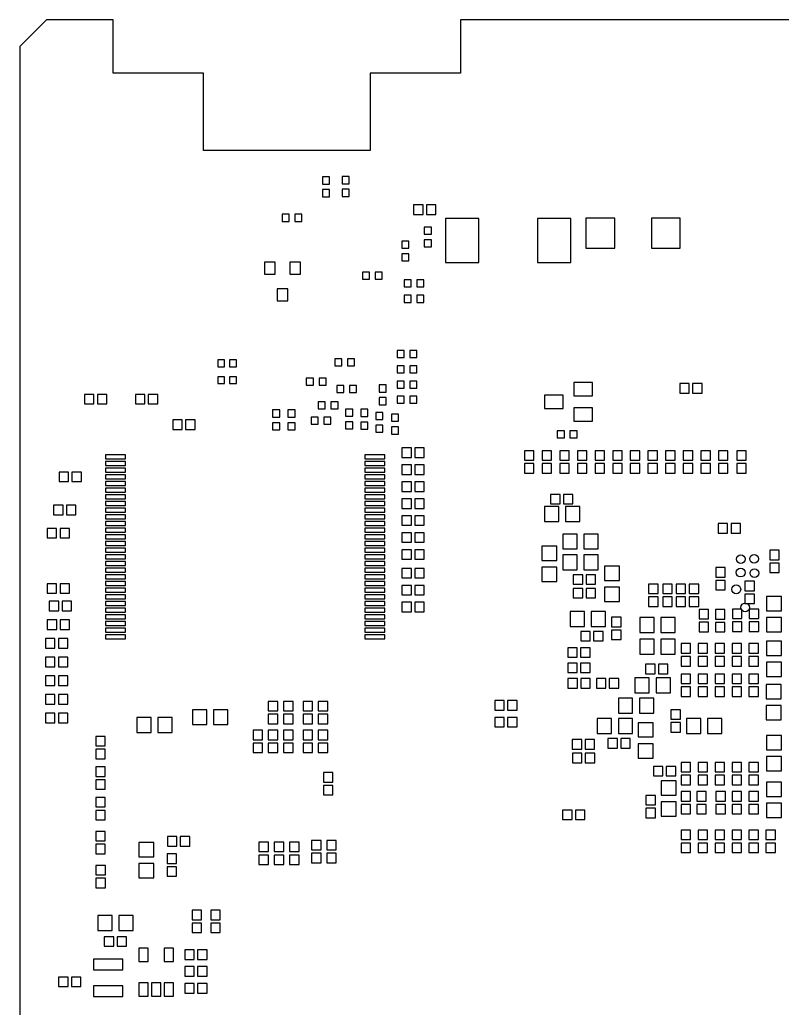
# Model space of a CAD drawing. Extents: x -6 to 122, y -39 to 112.
# Drawn here: x 0 to 57.1, y 37.6 to 111.6 of the extents above; entities that cross this region are included whole.
import ezdxf

# ---------------------------------------------------------------- set-up
doc = ezdxf.new("R2010")
doc.units = 0
doc.layers.add('BG_OUTLINE', color=253, linetype='CONTINUOUS')
doc.layers.add('PIN_PASTEMASK_BOTTOM', color=85, linetype='CONTINUOUS')

msp = doc.modelspace()

# ---------------------------------------------------------------- linework, layer by layer
at = {"layer": 'BG_OUTLINE'}
for points in [[(1.999996, 111.59998), (0, 109.599984)], [(7.000011, 111.59998), (1.999996, 111.59998)], [(7.000011, 107.599988), (7.000011, 111.59998)], [(60.300006, 111.59998), (33.00001, 111.59998)], [(33.00001, 111.59998), (33.00001, 107.599988)], [(0, 109.599984), (0, 7.999984)], [(13.750011, 107.599988), (7.000011, 107.599988)], [(13.750011, 101.8), (13.750011, 107.599988)], [(33.00001, 107.599988), (26.250011, 107.599988)], [(26.250011, 107.599988), (26.250011, 101.8)], [(26.250011, 101.8), (13.750011, 101.8)]]:
    msp.add_lwpolyline(points, dxfattribs=at)
at = {"layer": 'PIN_PASTEMASK_BOTTOM'}
for points in [[(22.6695, 99.293705), (23.2029, 99.293705), (23.2029, 99.827105), (22.6695, 99.827105)], [(24.1427, 99.319105), (24.6761, 99.319105), (24.6761, 99.852505), (24.1427, 99.852505)], [(22.6695, 98.343695), (23.2029, 98.343695), (23.2029, 98.877095), (22.6695, 98.877095)], [(24.1427, 98.369095), (24.6761, 98.369095), (24.6761, 98.902495), (24.1427, 98.902495)], [(30.2006, 97.028), (30.2006, 97.7392), (29.4894, 97.7392), (29.4894, 97.028)], [(31.163311, 97.028), (31.163311, 97.7392), (30.452111, 97.7392), (30.452111, 97.028)], [(19.645198, 97.031759), (19.645198, 96.498359), (20.178598, 96.498359), (20.178598, 97.031759)], [(20.595209, 97.031759), (20.595209, 96.498359), (21.128609, 96.498359), (21.128609, 97.031759)], [(34.372753, 93.419854), (34.372753, 96.719847), (31.87286, 96.719847), (31.87286, 93.419854)], [(41.272765, 93.419854), (41.272765, 96.719847), (38.772871, 96.719847), (38.772871, 93.419854)], [(42.39401, 96.75368), (42.39401, 94.493588), (44.554, 94.493588), (44.554, 96.75368)], [(47.294228, 96.75368), (47.294228, 94.493588), (49.454219, 94.493588), (49.454219, 96.75368)], [(30.2895, 95.534378), (30.8229, 95.534378), (30.8229, 96.067778), (30.2895, 96.067778)], [(28.6131, 94.493105), (29.1465, 94.493105), (29.1465, 95.026505), (28.6131, 95.026505)], [(30.2895, 94.584368), (30.8229, 94.584368), (30.8229, 95.117768), (30.2895, 95.117768)], [(28.6131, 93.543095), (29.1465, 93.543095), (29.1465, 94.076495), (28.6131, 94.076495)], [(18.333771, 93.451489), (18.333771, 92.551593), (19.133871, 92.551593), (19.133871, 93.451489)], [(20.233792, 93.451489), (20.233792, 92.551593), (21.033892, 92.551593), (21.033892, 93.451489)], [(25.65433, 92.703599), (25.65433, 92.170199), (26.18773, 92.170199), (26.18773, 92.703599)], [(26.604341, 92.703599), (26.604341, 92.170199), (27.137741, 92.170199), (27.137741, 92.703599)], [(28.77599, 92.128543), (28.77599, 91.595143), (29.30939, 91.595143), (29.30939, 92.128543)], [(29.726001, 92.128543), (29.726001, 91.595143), (30.259401, 91.595143), (30.259401, 92.128543)], [(19.283782, 91.451493), (19.283782, 90.551597), (20.083882, 90.551597), (20.083882, 91.451493)], [(29.30939, 90.4367), (29.30939, 90.9701), (28.77599, 90.9701), (28.77599, 90.4367)], [(30.259401, 90.4367), (30.259401, 90.9701), (29.726001, 90.9701), (29.726001, 90.4367)], [(28.251226, 86.83371), (28.251226, 86.30031), (28.784626, 86.30031), (28.784626, 86.83371)], [(29.201237, 86.83371), (29.201237, 86.30031), (29.734637, 86.30031), (29.734637, 86.83371)], [(15.334031, 86.128911), (14.826031, 86.128911), (14.826031, 85.620911), (15.334031, 85.620911)], [(16.223031, 86.128911), (15.715031, 86.128911), (15.715031, 85.620911), (16.223031, 85.620911)], [(24.124895, 85.6869), (24.124895, 86.2203), (23.591495, 86.2203), (23.591495, 85.6869)], [(25.074905, 85.6869), (25.074905, 86.2203), (24.541505, 86.2203), (24.541505, 85.6869)], [(28.251226, 85.69071), (28.251226, 85.15731), (28.784626, 85.15731), (28.784626, 85.69071)], [(29.201237, 85.69071), (29.201237, 85.15731), (29.734637, 85.15731), (29.734637, 85.69071)], [(15.334031, 84.858911), (14.826031, 84.858911), (14.826031, 84.350911), (15.334031, 84.350911)], [(16.223031, 84.858911), (15.715031, 84.858911), (15.715031, 84.350911), (16.223031, 84.350911)], [(21.457895, 84.7725), (21.457895, 84.2391), (21.991295, 84.2391), (21.991295, 84.7725)], [(22.407905, 84.7725), (22.407905, 84.2391), (22.941305, 84.2391), (22.941305, 84.7725)], [(28.251226, 84.54771), (28.251226, 84.01431), (28.784626, 84.01431), (28.784626, 84.54771)], [(29.201237, 84.54771), (29.201237, 84.01431), (29.734637, 84.01431), (29.734637, 84.54771)], [(42.895418, 84.432851), (41.498418, 84.432851), (41.498418, 83.442251), (42.895418, 83.442251)], [(23.743895, 84.2137), (23.743895, 83.6803), (24.277295, 83.6803), (24.277295, 84.2137)], [(24.693905, 84.2137), (24.693905, 83.6803), (25.227305, 83.6803), (25.227305, 84.2137)], [(26.9113, 83.723505), (27.4447, 83.723505), (27.4447, 84.256905), (26.9113, 84.256905)], [(49.424387, 84.356651), (49.424387, 83.645451), (50.135587, 83.645451), (50.135587, 84.356651)], [(50.387098, 84.356651), (50.387098, 83.645451), (51.098298, 83.645451), (51.098298, 84.356651)], [(4.847387, 83.543851), (4.847387, 82.832651), (5.558587, 82.832651), (5.558587, 83.543851)], [(5.810098, 83.543851), (5.810098, 82.832651), (6.521298, 82.832651), (6.521298, 83.543851)], [(9.366098, 82.832651), (9.366098, 83.543851), (8.654898, 83.543851), (8.654898, 82.832651)], [(10.328808, 82.832651), (10.328808, 83.543851), (9.617608, 83.543851), (9.617608, 82.832651)], [(22.880295, 82.4611), (22.880295, 82.9945), (22.346895, 82.9945), (22.346895, 82.4611)], [(23.830305, 82.4611), (23.830305, 82.9945), (23.296905, 82.9945), (23.296905, 82.4611)], [(26.9113, 82.773495), (27.4447, 82.773495), (27.4447, 83.306895), (26.9113, 83.306895)], [(28.251226, 83.41995), (28.251226, 82.88655), (28.784626, 82.88655), (28.784626, 83.41995)], [(29.201237, 83.41995), (29.201237, 82.88655), (29.734637, 82.88655), (29.734637, 83.41995)], [(40.685618, 83.480351), (39.288618, 83.480351), (39.288618, 82.489751), (40.685618, 82.489751)], [(18.9357, 81.843905), (19.4691, 81.843905), (19.4691, 82.377305), (18.9357, 82.377305)], [(20.0787, 81.843905), (20.6121, 81.843905), (20.6121, 82.377305), (20.0787, 82.377305)], [(24.93424, 82.443599), (24.40084, 82.443599), (24.40084, 81.910199), (24.93424, 81.910199)], [(26.0731, 82.428105), (25.5397, 82.428105), (25.5397, 81.894705), (26.0731, 81.894705)], [(26.66144, 81.656199), (27.19484, 81.656199), (27.19484, 82.189599), (26.66144, 82.189599)], [(42.895418, 82.527851), (41.498418, 82.527851), (41.498418, 81.537251), (42.895418, 81.537251)], [(11.451387, 81.638851), (11.451387, 80.927651), (12.162587, 80.927651), (12.162587, 81.638851)], [(12.414098, 81.638851), (12.414098, 80.927651), (13.125298, 80.927651), (13.125298, 81.638851)], [(18.9357, 80.893895), (19.4691, 80.893895), (19.4691, 81.427295), (18.9357, 81.427295)], [(20.0787, 80.893895), (20.6121, 80.893895), (20.6121, 81.427295), (20.0787, 81.427295)], [(21.813495, 81.8515), (21.813495, 81.3181), (22.346895, 81.3181), (22.346895, 81.8515)], [(22.763505, 81.8515), (22.763505, 81.3181), (23.296905, 81.3181), (23.296905, 81.8515)], [(24.93424, 81.493589), (24.40084, 81.493589), (24.40084, 80.960189), (24.93424, 80.960189)], [(26.0731, 81.478095), (25.5397, 81.478095), (25.5397, 80.944695), (26.0731, 80.944695)], [(27.8257, 81.528945), (28.3591, 81.528945), (28.3591, 82.062345), (27.8257, 82.062345)], [(26.66144, 80.706189), (27.19484, 80.706189), (27.19484, 81.239589), (26.66144, 81.239589)], [(27.8257, 80.578935), (28.3591, 80.578935), (28.3591, 81.112335), (27.8257, 81.112335)], [(40.247392, 80.813351), (40.247392, 80.279951), (40.780792, 80.279951), (40.780792, 80.813351)], [(41.197403, 80.813351), (41.197403, 80.279951), (41.730803, 80.279951), (41.730803, 80.813351)], [(28.613938, 79.531693), (28.613938, 78.820493), (29.325138, 78.820493), (29.325138, 79.531693)], [(29.576649, 79.531693), (29.576649, 78.820493), (30.287849, 78.820493), (30.287849, 79.531693)], [(37.794438, 78.617318), (38.505638, 78.617318), (38.505638, 79.328518), (37.794438, 79.328518)], [(39.115238, 78.617318), (39.826438, 78.617318), (39.826438, 79.328518), (39.115238, 79.328518)], [(40.436038, 78.618613), (41.147238, 78.618613), (41.147238, 79.329813), (40.436038, 79.329813)], [(41.756838, 78.617318), (42.468038, 78.617318), (42.468038, 79.328518), (41.756838, 79.328518)], [(43.077638, 78.617318), (43.788838, 78.617318), (43.788838, 79.328518), (43.077638, 79.328518)], [(44.398438, 78.617318), (45.109638, 78.617318), (45.109638, 79.328518), (44.398438, 79.328518)], [(45.719238, 78.614829), (46.430438, 78.614829), (46.430438, 79.326029), (45.719238, 79.326029)], [(47.040038, 78.617318), (47.751238, 78.617318), (47.751238, 79.328518), (47.040038, 79.328518)], [(48.360838, 78.618613), (49.072038, 78.618613), (49.072038, 79.329813), (48.360838, 79.329813)], [(49.681638, 78.618613), (50.392838, 78.618613), (50.392838, 79.329813), (49.681638, 79.329813)], [(51.002438, 78.616124), (51.713638, 78.616124), (51.713638, 79.327324), (51.002438, 79.327324)], [(53.034438, 79.326029), (52.323238, 79.326029), (52.323238, 78.614829), (53.034438, 78.614829)], [(54.406038, 79.330118), (53.694838, 79.330118), (53.694838, 78.618918), (54.406038, 78.618918)], [(7.927899, 78.729078), (7.927899, 79.029077), (6.4278, 79.029077), (6.4278, 78.729078)], [(7.927899, 78.228977), (7.927899, 78.528977), (6.4278, 78.528977), (6.4278, 78.228977)], [(27.327911, 78.729078), (27.327911, 79.029077), (25.827812, 79.029077), (25.827812, 78.729078)], [(27.327911, 78.228977), (27.327911, 78.528977), (25.827812, 78.528977), (25.827812, 78.228977)], [(3.651098, 77.016051), (3.651098, 77.727251), (2.939898, 77.727251), (2.939898, 77.016051)], [(4.613808, 77.016051), (4.613808, 77.727251), (3.902608, 77.727251), (3.902608, 77.016051)], [(7.927899, 77.729182), (7.927899, 78.029181), (6.4278, 78.029181), (6.4278, 77.729182)], [(27.327911, 77.729182), (27.327911, 78.029181), (25.827812, 78.029181), (25.827812, 77.729182)], [(28.613938, 78.261693), (28.613938, 77.550493), (29.325138, 77.550493), (29.325138, 78.261693)], [(29.576649, 78.261693), (29.576649, 77.550493), (30.287849, 77.550493), (30.287849, 78.261693)], [(37.794438, 77.654607), (38.505638, 77.654607), (38.505638, 78.365807), (37.794438, 78.365807)], [(39.115238, 77.654607), (39.826438, 77.654607), (39.826438, 78.365807), (39.115238, 78.365807)], [(40.436038, 77.655903), (41.147238, 77.655903), (41.147238, 78.367103), (40.436038, 78.367103)], [(41.756838, 77.654607), (42.468038, 77.654607), (42.468038, 78.365807), (41.756838, 78.365807)], [(43.077638, 77.654607), (43.788838, 77.654607), (43.788838, 78.365807), (43.077638, 78.365807)], [(44.398438, 77.654607), (45.109638, 77.654607), (45.109638, 78.365807), (44.398438, 78.365807)], [(45.719238, 77.652118), (46.430438, 77.652118), (46.430438, 78.363318), (45.719238, 78.363318)], [(47.040038, 77.654607), (47.751238, 77.654607), (47.751238, 78.365807), (47.040038, 78.365807)], [(48.360838, 77.655903), (49.072038, 77.655903), (49.072038, 78.367103), (48.360838, 78.367103)], [(49.681638, 77.655903), (50.392838, 77.655903), (50.392838, 78.367103), (49.681638, 78.367103)], [(51.002438, 77.653413), (51.713638, 77.653413), (51.713638, 78.364613), (51.002438, 78.364613)], [(53.034438, 78.363318), (52.323238, 78.363318), (52.323238, 77.652118), (53.034438, 77.652118)], [(54.406038, 78.367407), (53.694838, 78.367407), (53.694838, 77.656207), (54.406038, 77.656207)], [(7.927899, 77.228979), (7.927899, 77.528979), (6.4278, 77.528979), (6.4278, 77.228979)], [(7.927899, 76.729184), (7.927899, 77.029183), (6.4278, 77.029183), (6.4278, 76.729184)], [(27.327911, 77.228979), (27.327911, 77.528979), (25.827812, 77.528979), (25.827812, 77.228979)], [(27.327911, 76.729184), (27.327911, 77.029183), (25.827812, 77.029183), (25.827812, 76.729184)], [(28.613938, 76.991693), (28.613938, 76.280493), (29.325138, 76.280493), (29.325138, 76.991693)], [(29.576649, 76.991693), (29.576649, 76.280493), (30.287849, 76.280493), (30.287849, 76.991693)], [(7.927899, 76.228981), (7.927899, 76.528981), (6.4278, 76.528981), (6.4278, 76.228981)], [(27.327911, 76.228981), (27.327911, 76.528981), (25.827812, 76.528981), (25.827812, 76.228981)], [(7.927899, 75.729186), (7.927899, 76.029185), (6.4278, 76.029185), (6.4278, 75.729186)], [(7.927899, 75.228983), (7.927899, 75.528983), (6.4278, 75.528983), (6.4278, 75.228983)], [(27.327911, 75.729186), (27.327911, 76.029185), (25.827812, 76.029185), (25.827812, 75.729186)], [(27.327911, 75.228983), (27.327911, 75.528983), (25.827812, 75.528983), (25.827812, 75.228983)], [(28.613938, 75.721693), (28.613938, 75.010493), (29.325138, 75.010493), (29.325138, 75.721693)], [(29.576649, 75.721693), (29.576649, 75.010493), (30.287849, 75.010493), (30.287849, 75.721693)], [(39.752727, 76.053213), (39.752727, 75.342013), (40.463927, 75.342013), (40.463927, 76.053213)], [(40.715438, 76.053213), (40.715438, 75.342013), (41.426638, 75.342013), (41.426638, 76.053213)], [(3.244698, 74.526851), (3.244698, 75.238051), (2.533498, 75.238051), (2.533498, 74.526851)], [(4.207408, 74.526851), (4.207408, 75.238051), (3.496208, 75.238051), (3.496208, 74.526851)], [(7.927899, 74.729188), (7.927899, 75.029187), (6.4278, 75.029187), (6.4278, 74.729188)], [(27.327911, 74.729188), (27.327911, 75.029187), (25.827812, 75.029187), (25.827812, 74.729188)], [(39.290244, 75.138813), (39.290244, 74.021213), (40.362632, 74.021213), (40.362632, 75.138813)], [(40.865044, 75.138813), (40.865044, 74.021213), (41.937432, 74.021213), (41.937432, 75.138813)], [(7.927899, 74.228985), (7.927899, 74.528985), (6.4278, 74.528985), (6.4278, 74.228985)], [(7.927899, 73.72919), (7.927899, 74.029189), (6.4278, 74.029189), (6.4278, 73.72919)], [(27.327911, 74.228985), (27.327911, 74.528985), (25.827812, 74.528985), (25.827812, 74.228985)], [(27.327911, 73.72919), (27.327911, 74.029189), (25.827812, 74.029189), (25.827812, 73.72919)], [(28.611322, 74.451693), (28.611322, 73.740493), (29.322522, 73.740493), (29.322522, 74.451693)], [(29.574033, 74.451693), (29.574033, 73.740493), (30.285233, 73.740493), (30.285233, 74.451693)], [(2.762098, 72.799651), (2.762098, 73.510851), (2.050898, 73.510851), (2.050898, 72.799651)], [(3.724808, 72.799651), (3.724808, 73.510851), (3.013608, 73.510851), (3.013608, 72.799651)], [(7.927899, 73.228987), (7.927899, 73.528987), (6.4278, 73.528987), (6.4278, 73.228987)], [(27.327911, 73.228987), (27.327911, 73.528987), (25.827812, 73.528987), (25.827812, 73.228987)], [(53.009038, 73.157613), (53.009038, 73.868813), (52.297838, 73.868813), (52.297838, 73.157613)], [(53.971749, 73.157613), (53.971749, 73.868813), (53.260549, 73.868813), (53.260549, 73.157613)], [(7.927899, 72.729166), (7.927899, 73.029166), (6.4278, 73.029166), (6.4278, 72.729166)], [(27.327911, 72.729166), (27.327911, 73.029166), (25.827812, 73.029166), (25.827812, 72.729166)], [(28.613938, 73.181693), (28.613938, 72.470493), (29.325138, 72.470493), (29.325138, 73.181693)], [(29.576649, 73.181693), (29.576649, 72.470493), (30.287849, 72.470493), (30.287849, 73.181693)], [(41.730143, 71.968614), (41.730143, 73.086214), (40.657755, 73.086214), (40.657755, 71.968614)], [(43.304943, 71.968614), (43.304943, 73.086214), (42.232555, 73.086214), (42.232555, 71.968614)], [(7.927899, 72.228989), (7.927899, 72.528989), (6.4278, 72.528989), (6.4278, 72.228989)], [(7.927899, 71.729168), (7.927899, 72.029168), (6.4278, 72.029168), (6.4278, 71.729168)], [(27.327911, 72.228989), (27.327911, 72.528989), (25.827812, 72.528989), (25.827812, 72.228989)], [(27.327911, 71.729168), (27.327911, 72.029168), (25.827812, 72.029168), (25.827812, 71.729168)], [(28.613938, 71.911693), (28.613938, 71.200493), (29.325138, 71.200493), (29.325138, 71.911693)], [(29.576649, 71.911693), (29.576649, 71.200493), (30.287849, 71.200493), (30.287849, 71.911693)], [(40.204949, 72.174608), (39.087349, 72.174608), (39.087349, 71.10222), (40.204949, 71.10222)], [(56.156149, 71.168514), (56.867349, 71.168514), (56.867349, 71.879714), (56.156149, 71.879714)], [(7.927899, 71.228991), (7.927899, 71.528991), (6.4278, 71.528991), (6.4278, 71.228991)], [(27.327911, 71.228991), (27.327911, 71.528991), (25.827812, 71.528991), (25.827812, 71.228991)], [(41.730143, 70.418731), (41.730143, 71.536331), (40.657755, 71.536331), (40.657755, 70.418731)], [(43.304943, 70.418731), (43.304943, 71.536331), (42.232555, 71.536331), (42.232555, 70.418731)], [(7.927899, 70.72917), (7.927899, 71.02917), (6.4278, 71.02917), (6.4278, 70.72917)], [(7.927899, 70.228968), (7.927899, 70.528967), (6.4278, 70.528967), (6.4278, 70.228968)], [(27.327911, 70.72917), (27.327911, 71.02917), (25.827812, 71.02917), (25.827812, 70.72917)], [(27.327911, 70.228968), (27.327911, 70.528967), (25.827812, 70.528967), (25.827812, 70.228968)], [(28.613938, 70.514693), (28.613938, 69.803493), (29.325138, 69.803493), (29.325138, 70.514693)], [(29.576649, 70.514693), (29.576649, 69.803493), (30.287849, 69.803493), (30.287849, 70.514693)], [(40.204949, 70.599808), (39.087349, 70.599808), (39.087349, 69.52742), (40.204949, 69.52742)], [(43.799049, 69.60362), (44.916649, 69.60362), (44.916649, 70.676008), (43.799049, 70.676008)], [(52.117549, 69.860414), (52.828749, 69.860414), (52.828749, 70.571614), (52.117549, 70.571614)], [(56.156149, 70.205803), (56.867349, 70.205803), (56.867349, 70.917003), (56.156149, 70.917003)], [(7.927899, 69.729172), (7.927899, 70.029172), (6.4278, 70.029172), (6.4278, 69.729172)], [(27.327911, 69.729172), (27.327911, 70.029172), (25.827812, 70.029172), (25.827812, 69.729172)], [(42.159149, 69.326531), (42.159149, 70.037731), (41.447949, 70.037731), (41.447949, 69.326531)], [(43.121859, 69.326531), (43.121859, 70.037731), (42.410659, 70.037731), (42.410659, 69.326531)], [(52.117549, 68.897703), (52.828749, 68.897703), (52.828749, 69.608903), (52.117549, 69.608903)], [(2.762098, 68.659451), (2.762098, 69.370651), (2.050898, 69.370651), (2.050898, 68.659451)], [(3.724808, 68.659451), (3.724808, 69.370651), (3.013608, 69.370651), (3.013608, 68.659451)], [(7.927899, 69.22897), (7.927899, 69.528969), (6.4278, 69.528969), (6.4278, 69.22897)], [(7.927899, 68.729174), (7.927899, 69.029174), (6.4278, 69.029174), (6.4278, 68.729174)], [(27.327911, 69.22897), (27.327911, 69.528969), (25.827812, 69.528969), (25.827812, 69.22897)], [(27.327911, 68.729174), (27.327911, 69.029174), (25.827812, 69.029174), (25.827812, 68.729174)], [(28.613938, 69.244693), (28.613938, 68.533493), (29.325138, 68.533493), (29.325138, 69.244693)], [(29.576649, 69.244693), (29.576649, 68.533493), (30.287849, 68.533493), (30.287849, 69.244693)], [(41.450438, 69.021731), (41.450438, 68.310531), (42.161638, 68.310531), (42.161638, 69.021731)], [(42.413149, 69.021731), (42.413149, 68.310531), (43.124349, 68.310531), (43.124349, 69.021731)], [(43.799049, 68.02882), (44.916649, 68.02882), (44.916649, 69.101208), (43.799049, 69.101208)], [(47.086749, 68.628514), (47.797949, 68.628514), (47.797949, 69.339714), (47.086749, 69.339714)], [(48.153549, 68.628514), (48.864749, 68.628514), (48.864749, 69.339714), (48.153549, 69.339714)], [(49.144149, 68.628514), (49.855349, 68.628514), (49.855349, 69.339714), (49.144149, 69.339714)], [(50.134749, 68.628514), (50.845949, 68.628514), (50.845949, 69.339714), (50.134749, 69.339714)], [(55.015638, 69.548324), (54.304438, 69.548324), (54.304438, 68.837124), (55.015638, 68.837124)], [(7.927899, 68.228972), (7.927899, 68.528971), (6.4278, 68.528971), (6.4278, 68.228972)], [(27.327911, 68.228972), (27.327911, 68.528971), (25.827812, 68.528971), (25.827812, 68.228972)], [(47.086749, 67.665803), (47.797949, 67.665803), (47.797949, 68.377003), (47.086749, 68.377003)], [(48.153549, 67.665803), (48.864749, 67.665803), (48.864749, 68.377003), (48.153549, 68.377003)], [(49.144149, 67.665803), (49.855349, 67.665803), (49.855349, 68.377003), (49.144149, 68.377003)], [(50.134749, 67.665803), (50.845949, 67.665803), (50.845949, 68.377003), (50.134749, 68.377003)], [(55.015638, 68.585613), (54.304438, 68.585613), (54.304438, 67.874413), (55.015638, 67.874413)], [(57.045149, 68.415408), (55.927549, 68.415408), (55.927549, 67.34302), (57.045149, 67.34302)], [(2.914498, 67.338651), (2.914498, 68.049851), (2.203298, 68.049851), (2.203298, 67.338651)], [(3.877208, 67.338651), (3.877208, 68.049851), (3.166008, 68.049851), (3.166008, 67.338651)], [(7.927899, 67.729176), (7.927899, 68.029176), (6.4278, 68.029176), (6.4278, 67.729176)], [(7.927899, 67.228974), (7.927899, 67.528973), (6.4278, 67.528973), (6.4278, 67.228974)], [(27.327911, 67.729176), (27.327911, 68.029176), (25.827812, 68.029176), (25.827812, 67.729176)], [(27.327911, 67.228974), (27.327911, 67.528973), (25.827812, 67.528973), (25.827812, 67.228974)], [(28.613938, 67.974693), (28.613938, 67.263493), (29.325138, 67.263493), (29.325138, 67.974693)], [(29.576649, 67.974693), (29.576649, 67.263493), (30.287849, 67.263493), (30.287849, 67.974693)], [(51.586638, 67.440124), (50.875438, 67.440124), (50.875438, 66.728924), (51.586638, 66.728924)], [(52.803349, 67.43352), (52.092149, 67.43352), (52.092149, 66.72232), (52.803349, 66.72232)], [(54.071749, 67.471138), (53.360549, 67.471138), (53.360549, 66.759938), (54.071749, 66.759938)], [(55.341749, 67.471138), (54.630549, 67.471138), (54.630549, 66.759938), (55.341749, 66.759938)], [(2.053387, 66.652851), (2.053387, 65.941651), (2.764587, 65.941651), (2.764587, 66.652851)], [(3.016098, 66.652851), (3.016098, 65.941651), (3.727298, 65.941651), (3.727298, 66.652851)], [(7.927899, 66.729178), (7.927899, 67.029178), (6.4278, 67.029178), (6.4278, 66.729178)], [(27.327911, 66.729178), (27.327911, 67.029178), (25.827812, 67.029178), (25.827812, 66.729178)], [(42.290543, 66.164714), (42.290543, 67.282314), (41.218155, 67.282314), (41.218155, 66.164714)], [(43.865343, 66.164714), (43.865343, 67.282314), (42.792955, 67.282314), (42.792955, 66.164714)], [(45.033438, 66.85722), (44.322238, 66.85722), (44.322238, 66.14602), (45.033438, 66.14602)], [(46.423555, 66.837814), (46.423555, 65.720214), (47.495943, 65.720214), (47.495943, 66.837814)], [(47.998355, 66.837814), (47.998355, 65.720214), (49.070743, 65.720214), (49.070743, 66.837814)], [(57.045149, 66.840608), (55.927549, 66.840608), (55.927549, 65.76822), (57.045149, 65.76822)], [(7.927899, 66.228976), (7.927899, 66.528975), (6.4278, 66.528975), (6.4278, 66.228976)], [(7.927899, 65.72918), (7.927899, 66.02918), (6.4278, 66.02918), (6.4278, 65.72918)], [(27.327911, 66.228976), (27.327911, 66.528975), (25.827812, 66.528975), (25.827812, 66.228976)], [(27.327911, 65.72918), (27.327911, 66.02918), (25.827812, 66.02918), (25.827812, 65.72918)], [(45.033438, 65.894509), (44.322238, 65.894509), (44.322238, 65.183309), (45.033438, 65.183309)], [(51.586638, 66.477413), (50.875438, 66.477413), (50.875438, 65.766213), (51.586638, 65.766213)], [(52.803349, 66.470809), (52.092149, 66.470809), (52.092149, 65.759609), (52.803349, 65.759609)], [(54.071749, 66.508427), (53.360549, 66.508427), (53.360549, 65.797227), (54.071749, 65.797227)], [(55.341749, 66.508427), (54.630549, 66.508427), (54.630549, 65.797227), (55.341749, 65.797227)], [(1.926387, 65.255851), (1.926387, 64.544651), (2.637587, 64.544651), (2.637587, 65.255851)], [(2.889098, 65.255851), (2.889098, 64.544651), (3.600298, 64.544651), (3.600298, 65.255851)], [(7.927899, 65.22908), (7.927899, 65.529079), (6.4278, 65.529079), (6.4278, 65.22908)], [(27.327911, 65.22908), (27.327911, 65.529079), (25.827812, 65.529079), (25.827812, 65.22908)], [(42.721047, 65.080413), (42.721047, 65.791613), (42.009847, 65.791613), (42.009847, 65.080413)], [(43.683758, 65.080413), (43.683758, 65.791613), (42.972558, 65.791613), (42.972558, 65.080413)], [(46.423555, 65.211731), (46.423555, 64.094131), (47.495943, 64.094131), (47.495943, 65.211731)], [(47.998355, 65.211731), (47.998355, 64.094131), (49.070743, 64.094131), (49.070743, 65.211731)], [(41.032938, 64.577214), (41.032938, 63.866014), (41.744138, 63.866014), (41.744138, 64.577214)], [(41.995649, 64.577214), (41.995649, 63.866014), (42.706849, 63.866014), (42.706849, 64.577214)], [(50.237949, 64.879525), (49.526749, 64.879525), (49.526749, 64.168325), (50.237949, 64.168325)], [(51.507949, 64.879525), (50.796749, 64.879525), (50.796749, 64.168325), (51.507949, 64.168325)], [(52.777949, 64.879525), (52.066749, 64.879525), (52.066749, 64.168325), (52.777949, 64.168325)], [(54.047949, 64.879525), (53.336749, 64.879525), (53.336749, 64.168325), (54.047949, 64.168325)], [(55.317949, 64.879525), (54.606749, 64.879525), (54.606749, 64.168325), (55.317949, 64.168325)], [(57.045149, 65.060119), (55.927549, 65.060119), (55.927549, 63.987731), (57.045149, 63.987731)], [(1.926387, 63.858851), (1.926387, 63.147651), (2.637587, 63.147651), (2.637587, 63.858851)], [(2.889098, 63.858851), (2.889098, 63.147651), (3.600298, 63.147651), (3.600298, 63.858851)], [(50.237949, 63.916814), (49.526749, 63.916814), (49.526749, 63.205614), (50.237949, 63.205614)], [(51.507949, 63.916814), (50.796749, 63.916814), (50.796749, 63.205614), (51.507949, 63.205614)], [(52.777949, 63.916814), (52.066749, 63.916814), (52.066749, 63.205614), (52.777949, 63.205614)], [(54.047949, 63.916814), (53.336749, 63.916814), (53.336749, 63.205614), (54.047949, 63.205614)], [(55.317949, 63.916814), (54.606749, 63.916814), (54.606749, 63.205614), (55.317949, 63.205614)], [(41.032938, 63.421514), (41.032938, 62.710314), (41.744138, 62.710314), (41.744138, 63.421514)], [(41.995649, 63.421514), (41.995649, 62.710314), (42.706849, 62.710314), (42.706849, 63.421514)], [(47.573438, 62.621414), (47.573438, 63.332614), (46.862238, 63.332614), (46.862238, 62.621414)], [(48.536149, 62.621414), (48.536149, 63.332614), (47.824949, 63.332614), (47.824949, 62.621414)], [(57.045149, 63.485319), (55.927549, 63.485319), (55.927549, 62.412931), (57.045149, 62.412931)], [(1.926387, 62.461851), (1.926387, 61.750651), (2.637587, 61.750651), (2.637587, 62.461851)], [(2.889098, 62.461851), (2.889098, 61.750651), (3.600298, 61.750651), (3.600298, 62.461851)], [(41.758133, 61.554131), (41.758133, 62.265331), (41.046933, 62.265331), (41.046933, 61.554131)], [(42.720844, 61.554131), (42.720844, 62.265331), (42.009644, 62.265331), (42.009644, 61.554131)], [(43.177638, 62.265331), (43.177638, 61.554131), (43.888838, 61.554131), (43.888838, 62.265331)], [(44.140349, 62.265331), (44.140349, 61.554131), (44.851549, 61.554131), (44.851549, 62.265331)], [(47.141943, 61.199014), (47.141943, 62.316614), (46.069555, 62.316614), (46.069555, 61.199014)], [(48.716743, 61.199014), (48.716743, 62.316614), (47.644355, 62.316614), (47.644355, 61.199014)], [(49.526749, 61.884814), (50.237949, 61.884814), (50.237949, 62.596014), (49.526749, 62.596014)], [(50.796749, 61.884814), (51.507949, 61.884814), (51.507949, 62.596014), (50.796749, 62.596014)], [(52.066749, 61.884814), (52.777949, 61.884814), (52.777949, 62.596014), (52.066749, 62.596014)], [(53.336749, 61.884814), (54.047949, 61.884814), (54.047949, 62.596014), (53.336749, 62.596014)], [(54.606749, 61.884814), (55.317949, 61.884814), (55.317949, 62.596014), (54.606749, 62.596014)], [(49.526749, 60.922103), (50.237949, 60.922103), (50.237949, 61.633303), (49.526749, 61.633303)], [(50.796749, 60.922103), (51.507949, 60.922103), (51.507949, 61.633303), (50.796749, 61.633303)], [(52.066749, 60.922103), (52.777949, 60.922103), (52.777949, 61.633303), (52.066749, 61.633303)], [(53.336749, 60.922103), (54.047949, 60.922103), (54.047949, 61.633303), (53.336749, 61.633303)], [(54.606749, 60.922103), (55.317949, 60.922103), (55.317949, 61.633303), (54.606749, 61.633303)], [(57.007049, 61.814024), (55.889449, 61.814024), (55.889449, 60.741636), (57.007049, 60.741636)], [(1.926387, 61.064851), (1.926387, 60.353651), (2.637587, 60.353651), (2.637587, 61.064851)], [(2.889098, 61.064851), (2.889098, 60.353651), (3.600298, 60.353651), (3.600298, 61.064851)], [(44.823355, 60.792131), (44.823355, 59.674531), (45.895743, 59.674531), (45.895743, 60.792131)], [(46.398155, 60.792131), (46.398155, 59.674531), (47.470543, 59.674531), (47.470543, 60.792131)], [(19.322898, 60.554362), (18.611698, 60.554362), (18.611698, 59.843162), (19.322898, 59.843162)], [(20.465898, 60.554362), (19.754698, 60.554362), (19.754698, 59.843162), (20.465898, 59.843162)], [(21.923096, 60.554362), (21.211896, 60.554362), (21.211896, 59.843162), (21.923096, 59.843162)], [(23.066096, 60.554362), (22.354896, 60.554362), (22.354896, 59.843162), (23.066096, 59.843162)], [(35.56983, 60.620707), (35.56983, 59.909507), (36.28103, 59.909507), (36.28103, 60.620707)], [(36.532541, 60.620707), (36.532541, 59.909507), (37.243741, 59.909507), (37.243741, 60.620707)], [(57.007049, 60.239224), (55.889449, 60.239224), (55.889449, 59.166836), (57.007049, 59.166836)], [(1.926387, 59.667851), (1.926387, 58.956651), (2.637587, 58.956651), (2.637587, 59.667851)], [(2.889098, 59.667851), (2.889098, 58.956651), (3.600298, 58.956651), (3.600298, 59.667851)], [(8.762924, 59.337931), (8.762924, 58.220331), (9.835312, 58.220331), (9.835312, 59.337931)], [(10.337724, 59.337931), (10.337724, 58.220331), (11.410112, 58.220331), (11.410112, 59.337931)], [(12.938912, 59.934831), (12.938912, 58.817231), (14.0113, 58.817231), (14.0113, 59.934831)], [(14.513712, 59.934831), (14.513712, 58.817231), (15.5861, 58.817231), (15.5861, 59.934831)], [(19.322898, 59.591651), (18.611698, 59.591651), (18.611698, 58.880451), (19.322898, 58.880451)], [(20.465898, 59.591651), (19.754698, 59.591651), (19.754698, 58.880451), (20.465898, 58.880451)], [(21.923096, 59.591651), (21.211896, 59.591651), (21.211896, 58.880451), (21.923096, 58.880451)], [(23.066096, 59.591651), (22.354896, 59.591651), (22.354896, 58.880451), (23.066096, 58.880451)], [(35.56983, 59.350707), (35.56983, 58.639507), (36.28103, 58.639507), (36.28103, 59.350707)], [(36.532541, 59.350707), (36.532541, 58.639507), (37.243741, 58.639507), (37.243741, 59.350707)], [(44.320943, 58.150531), (44.320943, 59.268131), (43.248555, 59.268131), (43.248555, 58.150531)], [(45.895743, 58.150531), (45.895743, 59.268131), (44.823355, 59.268131), (44.823355, 58.150531)], [(48.763149, 59.217331), (49.474349, 59.217331), (49.474349, 59.928531), (48.763149, 59.928531)], [(49.928755, 59.268131), (49.928755, 58.150531), (51.001143, 58.150531), (51.001143, 59.268131)], [(51.503555, 59.268131), (51.503555, 58.150531), (52.575943, 58.150531), (52.575943, 59.268131)], [(47.421038, 58.961807), (46.303438, 58.961807), (46.303438, 57.889419), (47.421038, 57.889419)], [(48.763149, 58.254621), (49.474349, 58.254621), (49.474349, 58.965821), (48.763149, 58.965821)], [(6.403492, 57.929958), (5.692292, 57.929958), (5.692292, 57.218758), (6.403492, 57.218758)], [(17.468698, 57.686651), (18.179898, 57.686651), (18.179898, 58.397851), (17.468698, 58.397851)], [(18.611698, 57.686651), (19.322898, 57.686651), (19.322898, 58.397851), (18.611698, 58.397851)], [(19.754698, 57.686651), (20.465898, 57.686651), (20.465898, 58.397851), (19.754698, 58.397851)], [(21.211896, 57.686651), (21.923096, 57.686651), (21.923096, 58.397851), (21.211896, 58.397851)], [(22.354896, 57.686651), (23.066096, 57.686651), (23.066096, 58.397851), (22.354896, 58.397851)], [(44.752539, 57.058331), (44.752539, 57.769531), (44.041339, 57.769531), (44.041339, 57.058331)], [(45.71525, 57.058331), (45.71525, 57.769531), (45.00405, 57.769531), (45.00405, 57.058331)], [(57.045149, 58.001408), (55.927549, 58.001408), (55.927549, 56.92902), (57.045149, 56.92902)], [(17.468698, 56.72394), (18.179898, 56.72394), (18.179898, 57.43514), (17.468698, 57.43514)], [(18.611698, 56.72394), (19.322898, 56.72394), (19.322898, 57.43514), (18.611698, 57.43514)], [(19.754698, 56.72394), (20.465898, 56.72394), (20.465898, 57.43514), (19.754698, 57.43514)], [(21.211896, 56.72394), (21.923096, 56.72394), (21.923096, 57.43514), (21.211896, 57.43514)], [(22.354896, 56.72394), (23.066096, 56.72394), (23.066096, 57.43514), (22.354896, 57.43514)], [(41.374238, 57.693331), (41.374238, 56.982131), (42.085438, 56.982131), (42.085438, 57.693331)], [(42.336949, 57.693331), (42.336949, 56.982131), (43.048149, 56.982131), (43.048149, 57.693331)], [(47.421038, 57.387007), (46.303438, 57.387007), (46.303438, 56.314619), (47.421038, 56.314619)], [(6.403492, 56.967247), (5.692292, 56.967247), (5.692292, 56.256047), (6.403492, 56.256047)], [(41.378327, 56.673013), (41.378327, 55.961813), (42.089527, 55.961813), (42.089527, 56.673013)], [(42.341038, 56.673013), (42.341038, 55.961813), (43.052238, 55.961813), (43.052238, 56.673013)], [(57.045149, 56.426608), (55.927549, 56.426608), (55.927549, 55.35422), (57.045149, 55.35422)], [(6.403492, 55.643958), (5.692292, 55.643958), (5.692292, 54.932758), (6.403492, 54.932758)], [(48.155149, 54.976014), (48.155149, 55.687214), (47.443949, 55.687214), (47.443949, 54.976014)], [(49.11786, 54.976014), (49.11786, 55.687214), (48.40666, 55.687214), (48.40666, 54.976014)], [(50.237949, 55.989525), (49.526749, 55.989525), (49.526749, 55.278325), (50.237949, 55.278325)], [(51.507949, 55.989525), (50.796749, 55.989525), (50.796749, 55.278325), (51.507949, 55.278325)], [(52.777949, 55.989525), (52.066749, 55.989525), (52.066749, 55.278325), (52.777949, 55.278325)], [(54.047949, 55.989525), (53.336749, 55.989525), (53.336749, 55.278325), (54.047949, 55.278325)], [(55.317949, 55.989525), (54.606749, 55.989525), (54.606749, 55.278325), (55.317949, 55.278325)], [(23.451033, 55.220362), (22.739833, 55.220362), (22.739833, 54.509162), (23.451033, 54.509162)], [(50.237949, 55.026814), (49.526749, 55.026814), (49.526749, 54.315614), (50.237949, 54.315614)], [(51.507949, 55.026814), (50.796749, 55.026814), (50.796749, 54.315614), (51.507949, 54.315614)], [(52.777949, 55.026814), (52.066749, 55.026814), (52.066749, 54.315614), (52.777949, 54.315614)], [(54.047949, 55.026814), (53.336749, 55.026814), (53.336749, 54.315614), (54.047949, 54.315614)], [(55.317949, 55.026814), (54.606749, 55.026814), (54.606749, 54.315614), (55.317949, 54.315614)], [(6.403492, 54.681247), (5.692292, 54.681247), (5.692292, 53.970047), (6.403492, 53.970047)], [(23.451033, 54.257651), (22.739833, 54.257651), (22.739833, 53.546451), (23.451033, 53.546451)], [(49.145749, 54.597808), (48.028149, 54.597808), (48.028149, 53.52542), (49.145749, 53.52542)], [(55.927549, 53.426436), (57.045149, 53.426436), (57.045149, 54.498824), (55.927549, 54.498824)], [(6.403492, 53.357958), (5.692292, 53.357958), (5.692292, 52.646758), (6.403492, 52.646758)], [(47.597847, 53.51813), (46.886647, 53.51813), (46.886647, 52.80693), (47.597847, 52.80693)], [(49.526749, 53.093925), (50.237949, 53.093925), (50.237949, 53.805125), (49.526749, 53.805125)], [(50.695149, 53.093925), (51.406349, 53.093925), (51.406349, 53.805125), (50.695149, 53.805125)], [(52.130731, 53.093925), (52.841931, 53.093925), (52.841931, 53.805125), (52.130731, 53.805125)], [(53.336749, 53.093925), (54.047949, 53.093925), (54.047949, 53.805125), (53.336749, 53.805125)], [(54.606749, 53.093925), (55.317949, 53.093925), (55.317949, 53.805125), (54.606749, 53.805125)], [(49.145749, 53.023008), (48.028149, 53.023008), (48.028149, 51.95062), (49.145749, 51.95062)], [(49.526749, 52.131214), (50.237949, 52.131214), (50.237949, 52.842414), (49.526749, 52.842414)], [(50.695149, 52.131214), (51.406349, 52.131214), (51.406349, 52.842414), (50.695149, 52.842414)], [(52.130731, 52.131214), (52.841931, 52.131214), (52.841931, 52.842414), (52.130731, 52.842414)], [(53.336749, 52.131214), (54.047949, 52.131214), (54.047949, 52.842414), (53.336749, 52.842414)], [(54.606749, 52.131214), (55.317949, 52.131214), (55.317949, 52.842414), (54.606749, 52.842414)], [(55.927549, 51.851636), (57.045149, 51.851636), (57.045149, 52.924024), (55.927549, 52.924024)], [(6.403492, 52.395247), (5.692292, 52.395247), (5.692292, 51.684047), (6.403492, 51.684047)], [(41.36263, 51.708126), (41.36263, 52.419326), (40.65143, 52.419326), (40.65143, 51.708126)], [(42.325341, 51.708126), (42.325341, 52.419326), (41.614141, 52.419326), (41.614141, 51.708126)], [(47.597847, 52.555419), (46.886647, 52.555419), (46.886647, 51.844219), (47.597847, 51.844219)], [(6.403492, 50.817958), (5.692292, 50.817958), (5.692292, 50.106758), (6.403492, 50.106758)], [(11.055172, 50.428042), (11.055172, 49.716842), (11.766372, 49.716842), (11.766372, 50.428042)], [(12.017883, 50.428042), (12.017883, 49.716842), (12.729083, 49.716842), (12.729083, 50.428042)], [(49.526749, 50.200814), (50.237949, 50.200814), (50.237949, 50.912014), (49.526749, 50.912014)], [(50.796749, 50.200814), (51.507949, 50.200814), (51.507949, 50.912014), (50.796749, 50.912014)], [(52.066749, 50.200814), (52.777949, 50.200814), (52.777949, 50.912014), (52.066749, 50.912014)], [(53.336749, 50.200814), (54.047949, 50.200814), (54.047949, 50.912014), (53.336749, 50.912014)], [(54.606749, 50.200814), (55.317949, 50.200814), (55.317949, 50.912014), (54.606749, 50.912014)], [(55.876749, 50.200814), (56.587949, 50.200814), (56.587949, 50.912014), (55.876749, 50.912014)], [(6.403492, 49.855247), (5.692292, 49.855247), (5.692292, 49.144047), (6.403492, 49.144047)], [(8.919083, 48.926648), (10.036683, 48.926648), (10.036683, 49.999036), (8.919083, 49.999036)], [(18.625033, 50.013362), (17.913833, 50.013362), (17.913833, 49.302162), (18.625033, 49.302162)], [(19.768033, 50.013362), (19.056833, 50.013362), (19.056833, 49.302162), (19.768033, 49.302162)], [(20.911033, 50.013362), (20.199833, 50.013362), (20.199833, 49.302162), (20.911033, 49.302162)], [(22.562033, 50.140362), (21.850833, 50.140362), (21.850833, 49.429162), (22.562033, 49.429162)], [(23.705033, 50.140362), (22.993833, 50.140362), (22.993833, 49.429162), (23.705033, 49.429162)], [(49.526749, 49.238103), (50.237949, 49.238103), (50.237949, 49.949303), (49.526749, 49.949303)], [(50.796749, 49.238103), (51.507949, 49.238103), (51.507949, 49.949303), (50.796749, 49.949303)], [(52.066749, 49.238103), (52.777949, 49.238103), (52.777949, 49.949303), (52.066749, 49.949303)], [(53.336749, 49.238103), (54.047949, 49.238103), (54.047949, 49.949303), (53.336749, 49.949303)], [(54.606749, 49.238103), (55.317949, 49.238103), (55.317949, 49.949303), (54.606749, 49.949303)], [(55.876749, 49.238103), (56.587949, 49.238103), (56.587949, 49.949303), (55.876749, 49.949303)], [(11.027283, 48.421442), (11.738483, 48.421442), (11.738483, 49.132642), (11.027283, 49.132642)], [(18.625033, 49.050651), (17.913833, 49.050651), (17.913833, 48.339451), (18.625033, 48.339451)], [(19.768033, 49.050651), (19.056833, 49.050651), (19.056833, 48.339451), (19.768033, 48.339451)], [(20.911033, 49.050651), (20.199833, 49.050651), (20.199833, 48.339451), (20.911033, 48.339451)], [(22.562033, 49.177651), (21.850833, 49.177651), (21.850833, 48.466451), (22.562033, 48.466451)], [(23.705033, 49.177651), (22.993833, 49.177651), (22.993833, 48.466451), (23.705033, 48.466451)], [(6.410274, 48.277958), (5.699074, 48.277958), (5.699074, 47.566758), (6.410274, 47.566758)], [(8.919083, 47.351848), (10.036683, 47.351848), (10.036683, 48.424236), (8.919083, 48.424236)], [(11.027283, 47.458732), (11.738483, 47.458732), (11.738483, 48.169932), (11.027283, 48.169932)], [(6.410274, 47.315247), (5.699074, 47.315247), (5.699074, 46.604047), (6.410274, 46.604047)], [(5.842889, 44.525844), (5.842889, 43.408244), (6.915277, 43.408244), (6.915277, 44.525844)], [(7.417689, 44.525844), (7.417689, 43.408244), (8.490077, 43.408244), (8.490077, 44.525844)], [(13.618083, 44.913753), (12.906883, 44.913753), (12.906883, 44.202553), (13.618083, 44.202553)], [(14.303883, 44.205042), (15.015083, 44.205042), (15.015083, 44.916242), (14.303883, 44.916242)], [(13.618083, 43.951042), (12.906883, 43.951042), (12.906883, 43.239842), (13.618083, 43.239842)], [(14.303883, 43.242332), (15.015083, 43.242332), (15.015083, 43.953532), (14.303883, 43.953532)], [(6.330772, 42.925644), (6.330772, 42.214444), (7.041972, 42.214444), (7.041972, 42.925644)], [(7.293483, 42.925644), (7.293483, 42.214444), (8.004683, 42.214444), (8.004683, 42.925644)], [(9.614484, 41.084043), (9.614484, 42.084041), (8.914486, 42.084041), (8.914486, 41.084043)], [(11.514506, 41.084043), (11.514506, 42.084041), (10.814507, 42.084041), (10.814507, 41.084043)], [(13.069494, 41.228442), (13.069494, 41.939642), (12.358294, 41.939642), (12.358294, 41.228442)], [(14.032205, 41.228442), (14.032205, 41.939642), (13.321005, 41.939642), (13.321005, 41.228442)], [(7.715021, 41.255899), (5.515127, 41.255899), (5.515127, 40.455799), (7.715021, 40.455799)], [(13.069494, 39.983842), (13.069494, 40.695042), (12.358294, 40.695042), (12.358294, 39.983842)], [(14.032205, 39.983842), (14.032205, 40.695042), (13.321005, 40.695042), (13.321005, 39.983842)], [(2.904566, 39.912442), (2.904566, 39.201242), (3.615766, 39.201242), (3.615766, 39.912442)], [(3.867277, 39.912442), (3.867277, 39.201242), (4.578477, 39.201242), (4.578477, 39.912442)], [(7.715021, 39.255903), (5.515127, 39.255903), (5.515127, 38.455803), (7.715021, 38.455803)], [(9.614484, 38.484048), (9.614484, 39.484046), (8.914486, 39.484046), (8.914486, 38.484048)], [(10.564495, 38.484048), (10.564495, 39.484046), (9.864496, 39.484046), (9.864496, 38.484048)], [(11.514506, 38.484048), (11.514506, 39.484046), (10.814507, 39.484046), (10.814507, 38.484048)], [(13.069494, 38.713842), (13.069494, 39.425042), (12.358294, 39.425042), (12.358294, 38.713842)], [(14.032205, 38.713842), (14.032205, 39.425042), (13.321005, 39.425042), (13.321005, 38.713842)]]:
    msp.add_lwpolyline(points, close=True, dxfattribs=at)
for centre in [(53.997149, 71.206614), (54.987749, 71.232014), (53.984449, 70.203314), (55.015638, 70.160413), (53.654249, 68.946014), (54.324098, 67.592651)]:
    msp.add_circle(centre, 0.3302, dxfattribs=at)

doc.saveas('drawing.dxf')
